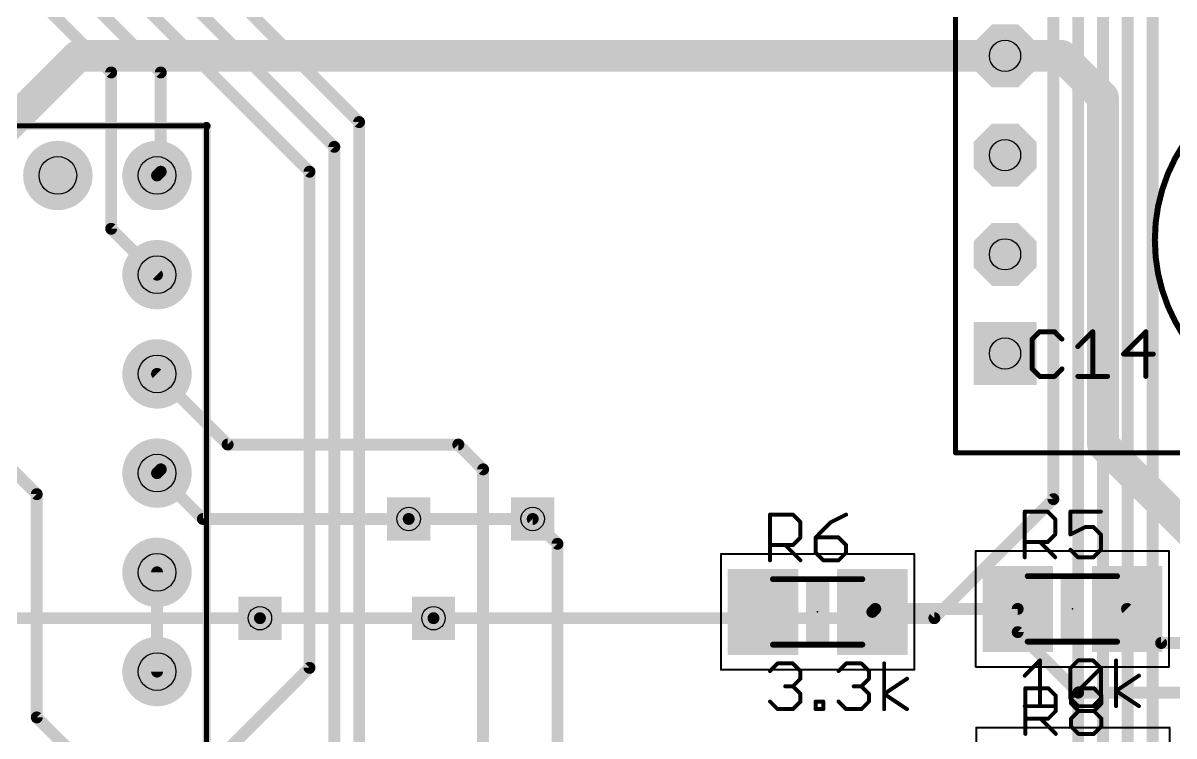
# Model space of a CAD drawing. Extents: x 4 to 288, y -28 to 191.
# Drawn here: x 140.62 to 170.09, y 63.66 to 81.91 of the extents above; entities that cross this region are included whole.
import ezdxf

# ---------------------------------------------------------------- set-up
doc = ezdxf.new("R2010")
doc.units = 0
doc.header["$MEASUREMENT"] = 0
doc.layers.get('0').update_dxf_attribs({"linetype": 'CONTINUOUS'})
for name, color, linetype in [('1', 22, 'CONTINUOUS'), ('16', 175, 'CONTINUOUS'), ('17', 82, 'CONTINUOUS'), ('18', 82, 'CONTINUOUS'), ('20', 7, 'CONTINUOUS'), ('21', 2, 'CONTINUOUS'), ('23', 7, 'CONTINUOUS'), ('25', 2, 'CONTINUOUS'), ('27', 253, 'CONTINUOUS'), ('29', 253, 'CONTINUOUS'), ('30', 253, 'CONTINUOUS'), ('31', 253, 'CONTINUOUS'), ('35', 253, 'CONTINUOUS'), ('39', 22, 'CONTINUOUS'), ('44', 253, 'CONTINUOUS'), ('51', 253, 'CONTINUOUS')]:
    doc.layers.add(name, color=color, linetype=linetype)

# ---------------------------------------------------------------- blocks, each defined once
blk = doc.blocks.new('SQUAREP')
blk.add_solid([(-0.5, -0.5), (0.5, -0.5), (-0.5, 0.5), (0.5, 0.5)])
blk = doc.blocks.new('OCTAGONP')
at = {"const_width": 0.5}
blk.add_lwpolyline([(-0.25, -0.1036), (-0.25, 0.1036), (-0.1036, 0.25), (0.1036, 0.25), (0.25, 0.1036), (0.25, -0.1036), (0.1036, -0.25), (-0.1036, -0.25), (-0.25, -0.1036), (-0.25, 0.1036)], dxfattribs=at)
blk = doc.blocks.new('RECT')
blk.add_solid([(-0.5, -0.5), (0.5, -0.5), (-0.5, 0.5), (0.5, 0.5)])
blk = doc.blocks.new('ROUNDP')
at = {"const_width": 0.5}
blk.add_lwpolyline([(0, -0.25, 1), (0, 0.25, 1), (0, -0.25)], format="xyb", dxfattribs=at)
blk = doc.blocks.new('SQUAREV')
blk.add_solid([(-0.5, -0.5), (0.5, -0.5), (-0.5, 0.5), (0.5, 0.5)])

msp = doc.modelspace()

# ---------------------------------------------------------------- linework, layer by layer
at = {"layer": '1'}
for points, const_width in [([(142.0305, 81.0692), (138.9698, 78.0085)], 0.8128), ([(165.7668, 81.0692), (142.0305, 81.0692)], 0.8128), ([(165.7668, 81.0692), (167.2158, 81.0692)], 0.8128), ([(167.2158, 81.0692), (168.275, 80.01)], 0.8128), ([(168.275, 80.01), (168.275, 71.12)], 0.8128), ([(144.0498, 72.9285), (145.8582, 71.12)], 0.3048), ([(139.065, 71.755), (140.97, 69.85)], 0.3048), ([(168.275, 71.12), (172.085, 67.31)], 0.8128), ([(151.765, 71.12), (145.8582, 71.12)], 0.3048), ([(152.4, 70.485), (151.765, 71.12)], 0.3048), ([(144.0498, 70.3885), (144.1463, 70.485)], 0.3048), ([(145.2232, 69.215), (144.0498, 70.3885)], 0.3048), ([(152.4, 51.435), (152.4, 70.485)], 0.3048), ([(140.97, 69.85), (140.97, 64.135)], 0.3048), ([(150.495, 69.215), (145.2232, 69.215)], 0.3048), ([(154.305, 68.58), (153.67, 69.215)], 0.3048), ([(154.305, 51.435), (154.305, 68.58)], 0.3048), ([(144.0498, 67.8485), (144.0498, 65.3085)], 0.3048), ([(162.4436, 66.9125), (162.3674, 66.8363)], 0.3048), ([(166.0914, 66.9125), (162.4436, 66.9125)], 0.3048), ([(166.0914, 66.9125), (166.0914, 66.3186)], 0.3048), ([(169.7639, 66.04), (168.8914, 66.9125)], 0.3048), ([(146.685, 66.675), (151.13, 66.675)], 0.3048), ([(166.0914, 66.3186), (167.64, 64.77)], 0.3048), ([(175.895, 66.04), (169.7639, 66.04)], 0.3048), ([(167.64, 64.77), (175.26, 64.77)], 0.3048), ([(143.51, 61.595), (140.97, 64.135)], 0.3048)]:
    msp.add_lwpolyline(points, dxfattribs=dict(at, const_width=const_width))
for points, const_width in [([(142.0305, 81.2724, 1), (142.0305, 80.866)], 0.4064), ([(142.1741, 80.9255, 1), (141.8868, 81.2129)], 0.4064), ([(165.7668, 81.2724, 1), (165.7668, 80.866)], 0.4064), ([(165.7668, 80.866, 1), (165.7668, 81.2724)], 0.4064), ([(167.3595, 81.2129, 1), (167.0721, 80.9255)], 0.4064), ([(167.2158, 80.866, 1), (167.2158, 81.2724)], 0.4064), ([(168.4782, 80.01, 1), (168.0718, 80.01)], 0.4064), ([(168.1313, 79.8663, 1), (168.4187, 80.1537)], 0.4064), ([(144.1036, 72.9824, 1), (143.9959, 72.8746)], 0.1524), ([(168.4187, 71.2637, 1), (168.1313, 70.9763)], 0.4064), ([(145.8582, 71.1962, 1), (145.8582, 71.0438)], 0.1524), ([(145.8043, 71.0661, 1), (145.9121, 71.1739)], 0.1524), ([(151.8189, 71.1739, 1), (151.7111, 71.0661)], 0.1524), ([(151.765, 71.0438, 1), (151.765, 71.1962)], 0.1524), ([(168.0718, 71.12, 1), (168.4782, 71.12)], 0.4064), ([(144.1036, 70.4424, 1), (143.9959, 70.3346)], 0.1524), ([(143.9959, 70.4424, 1), (144.1036, 70.3346)], 0.1524), ([(144.2002, 70.4311, 1), (144.0924, 70.5389)], 0.1524), ([(152.4762, 70.485, 1), (152.3238, 70.485)], 0.1524), ([(152.3461, 70.4311, 1), (152.4539, 70.5389)], 0.1524), ([(141.0462, 69.85, 1), (140.8938, 69.85)], 0.1524), ([(140.9161, 69.7961, 1), (141.0239, 69.9039)], 0.1524), ([(145.2232, 69.2912, 1), (145.2232, 69.1388)], 0.1524), ([(145.1693, 69.1611, 1), (145.2771, 69.2689)], 0.1524), ([(150.495, 69.1388, 1), (150.495, 69.2912)], 0.1524), ([(153.7239, 69.2689, 1), (153.6161, 69.1611)], 0.1524), ([(154.3812, 68.58, 1), (154.2288, 68.58)], 0.1524), ([(154.2511, 68.5261, 1), (154.3589, 68.6339)], 0.1524), ([(144.126, 67.8485, 1), (143.9736, 67.8485)], 0.1524), ([(162.3135, 66.8902, 1), (162.4213, 66.7824)], 0.1524), ([(162.4436, 66.9887, 1), (162.4436, 66.8363)], 0.1524), ([(162.4975, 66.8586, 1), (162.3897, 66.9664)], 0.1524), ([(166.1676, 66.9125, 1), (166.0152, 66.9125)], 0.1524), ([(166.0914, 66.8363, 1), (166.0914, 66.9887)], 0.1524), ([(168.9453, 66.9664, 1), (168.8375, 66.8586)], 0.1524), ([(146.685, 66.7512, 1), (146.685, 66.5988)], 0.1524), ([(151.13, 66.5988, 1), (151.13, 66.7512)], 0.1524), ([(166.1453, 66.3725, 1), (166.0375, 66.2647)], 0.1524), ([(166.0152, 66.3186, 1), (166.1676, 66.3186)], 0.1524), ([(169.7639, 66.1162, 1), (169.7639, 65.9638)], 0.1524), ([(169.71, 65.9861, 1), (169.8178, 66.0939)], 0.1524), ([(143.9736, 65.3085, 1), (144.126, 65.3085)], 0.1524), ([(167.64, 64.8462, 1), (167.64, 64.6938)], 0.1524), ([(167.5861, 64.7161, 1), (167.6939, 64.8239)], 0.1524), ([(141.0239, 64.1889, 1), (140.9161, 64.0811)], 0.1524), ([(140.8938, 64.135, 1), (141.0462, 64.135)], 0.1524)]:
    msp.add_lwpolyline(points, format="xyb", dxfattribs=dict(at, const_width=const_width))
at = {"layer": '16', "const_width": 0.3048}
for points in [[(167.005, 69.723), (167.005, 103.8449)], [(167.64, 61.595), (167.64, 103.3733)], [(168.275, 102.87), (168.275, 60.198)], [(168.91, 102.235), (168.91, 59.055)], [(136.525, 92.075), (149.225, 79.375)], [(135.89, 91.44), (148.59, 78.74)], [(135.255, 90.805), (147.955, 78.105)], [(169.545, 86.995), (169.545, 58.42)], [(140.335, 84.455), (144.145, 80.645)], [(140.97, 82.55), (142.875, 80.645)], [(142.875, 80.645), (142.875, 76.6432)], [(144.145, 80.645), (144.145, 78.1037)], [(149.225, 79.375), (149.225, 60.96)], [(148.59, 78.74), (148.59, 63.5)], [(144.145, 78.1037), (144.0498, 78.0085)], [(147.955, 78.105), (147.955, 65.405)], [(142.875, 76.6432), (144.0498, 75.4685)], [(167.005, 69.723), (163.957, 66.675)], [(153.67, 69.215), (150.495, 69.215)], [(138.303, 66.675), (146.685, 66.675)], [(151.13, 66.675), (163.957, 66.675)], [(145.3185, 62.7685), (147.955, 65.405)]]:
    msp.add_lwpolyline(points, dxfattribs=at)
at = {"layer": '16', "const_width": 0.1524}
for points in [[(142.9512, 80.645, 1), (142.7988, 80.645)], [(142.8211, 80.5911, 1), (142.9289, 80.6989)], [(144.2212, 80.645, 1), (144.0688, 80.645)], [(144.0911, 80.5911, 1), (144.1989, 80.6989)], [(149.3012, 79.375, 1), (149.1488, 79.375)], [(149.1711, 79.3211, 1), (149.2789, 79.4289)], [(148.6662, 78.74, 1), (148.5138, 78.74)], [(148.5361, 78.6861, 1), (148.6439, 78.7939)], [(143.9959, 78.0624, 1), (144.1036, 77.9546)], [(144.0688, 78.1037, 1), (144.2212, 78.1037)], [(144.1989, 78.0498, 1), (144.0911, 78.1576)], [(148.0312, 78.105, 1), (147.8788, 78.105)], [(147.9011, 78.0511, 1), (148.0089, 78.1589)], [(142.9289, 76.6971, 1), (142.8211, 76.5893)], [(142.7988, 76.6432, 1), (142.9512, 76.6432)], [(143.9959, 75.4146, 1), (144.1036, 75.5224)], [(167.0589, 69.6691, 1), (166.9511, 69.7769)], [(166.9288, 69.723, 1), (167.0812, 69.723)], [(150.495, 69.2912, 1), (150.495, 69.1388)], [(153.67, 69.1388, 1), (153.67, 69.2912)], [(146.685, 66.5988, 1), (146.685, 66.7512)], [(151.13, 66.7512, 1), (151.13, 66.5988)], [(163.9031, 66.7289, 1), (164.0109, 66.6211)], [(163.957, 66.5988, 1), (163.957, 66.7512)], [(147.8788, 65.405, 1), (148.0312, 65.405)], [(148.0089, 65.3511, 1), (147.9011, 65.4589)]]:
    msp.add_lwpolyline(points, format="xyb", dxfattribs=at)
at = {"layer": '20', "const_width": 0.0254}
msp.add_lwpolyline([(71.1264, 186.0347, 2.9429), (202.1142, 186.0347)], format="xyb", dxfattribs=at)
at = {"layer": '21'}
for points, const_width in [([(164.4968, 98.8492), (164.4968, 70.9092)], 0.127), ([(127.5398, 79.2785), (145.3197, 79.2785)], 0.2032), ([(145.3197, 79.2785), (145.3197, 43.7185)], 0.2032), ([(164.4968, 70.9092), (202.5968, 70.9092)], 0.127)]:
    msp.add_lwpolyline(points, dxfattribs=dict(at, const_width=const_width))
for points, const_width in [([(174.0472, 81.0565, 1), (174.0472, 89.9465, 1), (174.0472, 81.0565)], 0.1524), ([(174.0472, 71.9125, 1), (174.0472, 80.8025, 1), (174.0472, 71.9125)], 0.1524), ([(145.3706, 79.2785, 1), (145.2689, 79.2785)], 0.1016), ([(145.3197, 79.2277, 1), (145.3197, 79.3293)], 0.1016), ([(164.4968, 70.9409, 1), (164.4968, 70.8774)], 0.0635), ([(164.465, 70.9092, 1), (164.5285, 70.9092)], 0.0635)]:
    msp.add_lwpolyline(points, format="xyb", dxfattribs=dict(at, const_width=const_width))
at = {"layer": '23'}
for p in [(167.4914, 66.9125), (160.9674, 66.8363)]:
    msp.add_point(p, dxfattribs=at)
at = {"layer": '25'}
for points, const_width in [([(166.6529, 74.009), (166.4623, 73.8183)], 0.127), ([(167.0342, 74.009), (166.6529, 74.009)], 0.127), ([(167.2249, 73.8183), (167.0342, 74.009)], 0.127), ([(167.6317, 73.6276), (168.013, 74.009)], 0.127), ([(168.013, 74.009), (168.013, 72.865)], 0.127), ([(169.373, 74.009), (168.801, 73.437)], 0.127), ([(169.373, 72.865), (169.373, 74.009)], 0.127), ([(166.4623, 73.8183), (166.4623, 73.0556)], 0.127), ([(168.801, 73.437), (169.5637, 73.437)], 0.127), ([(166.4623, 73.0556), (166.6529, 72.865)], 0.127), ([(167.0342, 72.865), (167.2249, 73.0556)], 0.127), ([(166.6529, 72.865), (167.0342, 72.865)], 0.127), ([(167.6317, 72.865), (168.3943, 72.865)], 0.127), ([(159.7482, 68.1571), (159.7482, 69.3265)], 0.1016), ([(159.7482, 69.3265), (160.3329, 69.3265)], 0.1016), ([(160.3329, 69.3265), (160.5278, 69.1316)], 0.1016), ([(161.6972, 69.3265), (161.3074, 69.1316)], 0.1016), ([(166.2722, 68.2333), (166.2722, 69.4027)], 0.1016), ([(166.2722, 69.4027), (166.8569, 69.4027)], 0.1016), ([(166.8569, 69.4027), (167.0518, 69.2078)], 0.1016), ([(168.2212, 69.4027), (167.4416, 69.4027)], 0.1016), ([(167.4416, 69.4027), (167.4416, 68.818)], 0.1016), ([(160.5278, 69.1316), (160.5278, 68.7418)], 0.1016), ([(161.3074, 69.1316), (160.9176, 68.7418)], 0.1016), ([(167.0518, 69.2078), (167.0518, 68.818)], 0.1016), ([(167.4416, 68.818), (167.8314, 69.0129)], 0.1016), ([(167.8314, 69.0129), (168.0263, 69.0129)], 0.1016), ([(168.0263, 69.0129), (168.2212, 68.818)], 0.1016), ([(160.5278, 68.7418), (160.3329, 68.5469)], 0.1016), ([(160.9176, 68.7418), (160.9176, 68.352)], 0.1016), ([(161.5023, 68.7418), (160.9176, 68.7418)], 0.1016), ([(161.6972, 68.5469), (161.5023, 68.7418)], 0.1016), ([(167.0518, 68.818), (166.8569, 68.6231)], 0.1016), ([(168.2212, 68.818), (168.2212, 68.4282)], 0.1016), ([(160.3329, 68.5469), (159.7482, 68.5469)], 0.1016), ([(160.138, 68.5469), (160.5278, 68.1571)], 0.1016), ([(160.9176, 68.352), (161.1125, 68.1571)], 0.1016), ([(161.5023, 68.1571), (161.6972, 68.352)], 0.1016), ([(161.6972, 68.352), (161.6972, 68.5469)], 0.1016), ([(166.8569, 68.6231), (166.2722, 68.6231)], 0.1016), ([(166.662, 68.6231), (167.0518, 68.2333)], 0.1016), ([(167.6365, 68.2333), (167.4416, 68.4282)], 0.1016), ([(168.2212, 68.4282), (168.0263, 68.2333)], 0.1016), ([(161.1125, 68.1571), (161.5023, 68.1571)], 0.1016), ([(168.0263, 68.2333), (167.6365, 68.2333)], 0.1016), ([(166.2875, 63.7134), (166.2875, 64.8828)], 0.1016), ([(166.2875, 64.8828), (166.8721, 64.8828)], 0.1016), ([(166.8721, 64.8828), (167.067, 64.6879)], 0.1016), ([(167.4568, 64.6879), (167.6517, 64.8828)], 0.1016), ([(167.6517, 64.8828), (168.0415, 64.8828)], 0.1016), ([(168.0415, 64.8828), (168.2364, 64.6879)], 0.1016), ([(167.067, 64.6879), (167.067, 64.2981)], 0.1016), ([(167.4568, 64.493), (167.4568, 64.6879)], 0.1016), ([(168.2364, 64.6879), (168.2364, 64.493)], 0.1016), ([(167.067, 64.2981), (166.8721, 64.1032)], 0.1016), ([(167.6517, 64.2981), (167.4568, 64.493)], 0.1016), ([(167.4568, 64.1032), (167.6517, 64.2981)], 0.1016), ([(167.6517, 64.2981), (168.0415, 64.2981)], 0.1016), ([(168.2364, 64.493), (168.0415, 64.2981)], 0.1016), ([(168.0415, 64.2981), (168.2364, 64.1032)], 0.1016), ([(166.8721, 64.1032), (166.2875, 64.1032)], 0.1016), ([(166.6772, 64.1032), (167.067, 63.7134)], 0.1016), ([(167.4568, 63.9083), (167.4568, 64.1032)], 0.1016), ([(168.2364, 64.1032), (168.2364, 63.9083)], 0.1016), ([(167.6517, 63.7134), (167.4568, 63.9083)], 0.1016), ([(168.0415, 63.7134), (167.6517, 63.7134)], 0.1016), ([(168.2364, 63.9083), (168.0415, 63.7134)], 0.1016)]:
    msp.add_lwpolyline(points, dxfattribs=dict(at, const_width=const_width))
for points, const_width in [([(166.6529, 74.0407, 1), (166.6529, 73.9772)], 0.0635), ([(166.6754, 73.9865, 1), (166.6305, 74.0314)], 0.0635), ([(167.0567, 74.0314, 1), (167.0118, 73.9865)], 0.0635), ([(167.0342, 73.9772, 1), (167.0342, 74.0407)], 0.0635), ([(168.0447, 74.009, 1), (167.9812, 74.009)], 0.0635), ([(168.0354, 73.9865, 1), (167.9905, 74.0314)], 0.0635), ([(169.4048, 74.009, 1), (169.3413, 74.009)], 0.0635), ([(169.3955, 73.9865, 1), (169.3506, 74.0314)], 0.0635), ([(166.494, 73.8183, 1), (166.4305, 73.8183)], 0.0635), ([(166.4398, 73.8407, 1), (166.4847, 73.7958)], 0.0635), ([(167.2025, 73.7958, 1), (167.2474, 73.8407)], 0.0635), ([(167.6092, 73.6501, 1), (167.6541, 73.6052)], 0.0635), ([(168.801, 73.4687, 1), (168.801, 73.4052)], 0.0635), ([(168.7786, 73.4594, 1), (168.8235, 73.4145)], 0.0635), ([(169.5637, 73.4052, 1), (169.5637, 73.4687)], 0.0635), ([(166.4847, 73.0781, 1), (166.4398, 73.0332)], 0.0635), ([(167.2474, 73.0332, 1), (167.2025, 73.0781)], 0.0635), ([(166.4305, 73.0556, 1), (166.494, 73.0556)], 0.0635), ([(166.6529, 72.8967, 1), (166.6529, 72.8332)], 0.0635), ([(166.6305, 72.8425, 1), (166.6754, 72.8874)], 0.0635), ([(167.0118, 72.8874, 1), (167.0567, 72.8425)], 0.0635), ([(167.0342, 72.8332, 1), (167.0342, 72.8967)], 0.0635), ([(167.6317, 72.8967, 1), (167.6317, 72.8332)], 0.0635), ([(167.9812, 72.865, 1), (168.0447, 72.865)], 0.0635), ([(168.3943, 72.8332, 1), (168.3943, 72.8967)], 0.0635), ([(169.3413, 72.865, 1), (169.4048, 72.865)], 0.0635), ([(159.7736, 69.3265, 1), (159.7228, 69.3265)], 0.0508), ([(159.7482, 69.3519, 1), (159.7482, 69.3011)], 0.0508), ([(160.3509, 69.3444, 1), (160.315, 69.3085)], 0.0508), ([(160.3329, 69.3011, 1), (160.3329, 69.3519)], 0.0508), ([(161.7086, 69.3038, 1), (161.6859, 69.3492)], 0.0508), ([(166.2976, 69.4027, 1), (166.2468, 69.4027)], 0.0508), ([(166.2722, 69.4281, 1), (166.2722, 69.3773)], 0.0508), ([(166.8749, 69.4206, 1), (166.8389, 69.3847)], 0.0508), ([(166.8569, 69.3773, 1), (166.8569, 69.4281)], 0.0508), ([(167.4416, 69.4281, 1), (167.4416, 69.3773)], 0.0508), ([(167.467, 69.4027, 1), (167.4162, 69.4027)], 0.0508), ([(168.2212, 69.3773, 1), (168.2212, 69.4281)], 0.0508), ([(160.5532, 69.1316, 1), (160.5024, 69.1316)], 0.0508), ([(160.5099, 69.1136, 1), (160.5458, 69.1495)], 0.0508), ([(161.2961, 69.1543, 1), (161.3188, 69.1089)], 0.0508), ([(161.3254, 69.1136, 1), (161.2895, 69.1495)], 0.0508), ([(167.0772, 69.2078, 1), (167.0264, 69.2078)], 0.0508), ([(167.0338, 69.1898, 1), (167.0698, 69.2257)], 0.0508), ([(167.8314, 69.0383, 1), (167.8314, 68.9875)], 0.0508), ([(167.8428, 68.9902, 1), (167.82, 69.0356)], 0.0508), ([(168.0443, 69.0308, 1), (168.0083, 68.9949)], 0.0508), ([(168.0263, 68.9875, 1), (168.0263, 69.0383)], 0.0508), ([(160.5024, 68.7418, 1), (160.5532, 68.7418)], 0.0508), ([(160.5458, 68.7238, 1), (160.5099, 68.7597)], 0.0508), ([(160.943, 68.7418, 1), (160.8922, 68.7418)], 0.0508), ([(160.9176, 68.7672, 1), (160.9176, 68.7164)], 0.0508), ([(160.8997, 68.7597, 1), (160.9356, 68.7238)], 0.0508), ([(161.5203, 68.7597, 1), (161.4844, 68.7238)], 0.0508), ([(161.5023, 68.7164, 1), (161.5023, 68.7672)], 0.0508), ([(167.0264, 68.818, 1), (167.0772, 68.818)], 0.0508), ([(167.0698, 68.8, 1), (167.0338, 68.8359)], 0.0508), ([(167.4302, 68.8407, 1), (167.453, 68.7953)], 0.0508), ([(167.4162, 68.818, 1), (167.467, 68.818)], 0.0508), ([(168.2466, 68.818, 1), (168.1958, 68.818)], 0.0508), ([(168.2032, 68.8, 1), (168.2392, 68.8359)], 0.0508), ([(159.7482, 68.5723, 1), (159.7482, 68.5215)], 0.0508), ([(160.156, 68.5648, 1), (160.1201, 68.5289)], 0.0508), ([(160.315, 68.5648, 1), (160.3509, 68.5289)], 0.0508), ([(160.3329, 68.5215, 1), (160.3329, 68.5723)], 0.0508), ([(160.9356, 68.3699, 1), (160.8997, 68.334)], 0.0508), ([(161.7226, 68.5469, 1), (161.6718, 68.5469)], 0.0508), ([(161.6793, 68.5289, 1), (161.7152, 68.5648)], 0.0508), ([(161.7152, 68.334, 1), (161.6793, 68.3699)], 0.0508), ([(166.2722, 68.6485, 1), (166.2722, 68.5977)], 0.0508), ([(166.68, 68.641, 1), (166.644, 68.6051)], 0.0508), ([(166.8389, 68.641, 1), (166.8749, 68.6051)], 0.0508), ([(166.8569, 68.5977, 1), (166.8569, 68.6485)], 0.0508), ([(167.4596, 68.4461, 1), (167.4236, 68.4102)], 0.0508), ([(168.1958, 68.4282, 1), (168.2466, 68.4282)], 0.0508), ([(168.2392, 68.4102, 1), (168.2032, 68.4461)], 0.0508), ([(159.7228, 68.1571, 1), (159.7736, 68.1571)], 0.0508), ([(160.5099, 68.1391, 1), (160.5458, 68.175)], 0.0508), ([(160.8922, 68.352, 1), (160.943, 68.352)], 0.0508), ([(161.1125, 68.1825, 1), (161.1125, 68.1317)], 0.0508), ([(161.0946, 68.1391, 1), (161.1305, 68.175)], 0.0508), ([(161.4844, 68.175, 1), (161.5203, 68.1391)], 0.0508), ([(161.5023, 68.1317, 1), (161.5023, 68.1825)], 0.0508), ([(161.6718, 68.352, 1), (161.7226, 68.352)], 0.0508), ([(166.2468, 68.2333, 1), (166.2976, 68.2333)], 0.0508), ([(167.0338, 68.2153, 1), (167.0698, 68.2512)], 0.0508), ([(167.6365, 68.2587, 1), (167.6365, 68.2079)], 0.0508), ([(167.6185, 68.2153, 1), (167.6545, 68.2512)], 0.0508), ([(168.0083, 68.2512, 1), (168.0443, 68.2153)], 0.0508), ([(168.0263, 68.2079, 1), (168.0263, 68.2587)], 0.0508), ([(166.3128, 64.8828, 1), (166.2621, 64.8828)], 0.0508), ([(166.2875, 64.9082, 1), (166.2875, 64.8574)], 0.0508), ([(166.8901, 64.9007, 1), (166.8542, 64.8648)], 0.0508), ([(166.8721, 64.8574, 1), (166.8721, 64.9082)], 0.0508), ([(167.6517, 64.9082, 1), (167.6517, 64.8574)], 0.0508), ([(167.6697, 64.8648, 1), (167.6338, 64.9007)], 0.0508), ([(168.0595, 64.9007, 1), (168.0236, 64.8648)], 0.0508), ([(168.0415, 64.8574, 1), (168.0415, 64.9082)], 0.0508), ([(167.0924, 64.6879, 1), (167.0416, 64.6879)], 0.0508), ([(167.0491, 64.6699, 1), (167.085, 64.7058)], 0.0508), ([(167.4822, 64.6879, 1), (167.4314, 64.6879)], 0.0508), ([(167.4389, 64.7058, 1), (167.4748, 64.6699)], 0.0508), ([(168.2618, 64.6879, 1), (168.211, 64.6879)], 0.0508), ([(168.2185, 64.6699, 1), (168.2544, 64.7058)], 0.0508), ([(167.0416, 64.2981, 1), (167.0924, 64.2981)], 0.0508), ([(167.085, 64.2801, 1), (167.0491, 64.316)], 0.0508), ([(167.4314, 64.493, 1), (167.4822, 64.493)], 0.0508), ([(167.4748, 64.5109, 1), (167.4389, 64.475)], 0.0508), ([(167.6517, 64.3235, 1), (167.6517, 64.2727)], 0.0508), ([(167.6697, 64.2801, 1), (167.6338, 64.316)], 0.0508), ([(167.6338, 64.2801, 1), (167.6697, 64.316)], 0.0508), ([(168.0595, 64.316, 1), (168.0236, 64.2801)], 0.0508), ([(168.0236, 64.316, 1), (168.0595, 64.2801)], 0.0508), ([(168.0415, 64.2727, 1), (168.0415, 64.3235)], 0.0508), ([(168.211, 64.493, 1), (168.2618, 64.493)], 0.0508), ([(168.2544, 64.475, 1), (168.2185, 64.5109)], 0.0508), ([(166.2875, 64.1286, 1), (166.2875, 64.0778)], 0.0508), ([(166.6952, 64.1211, 1), (166.6593, 64.0852)], 0.0508), ([(166.8542, 64.1211, 1), (166.8901, 64.0852)], 0.0508), ([(166.8721, 64.0778, 1), (166.8721, 64.1286)], 0.0508), ([(167.4822, 64.1032, 1), (167.4314, 64.1032)], 0.0508), ([(167.4389, 64.1211, 1), (167.4748, 64.0852)], 0.0508), ([(168.2618, 64.1032, 1), (168.211, 64.1032)], 0.0508), ([(168.2185, 64.0852, 1), (168.2544, 64.1211)], 0.0508), ([(166.2621, 63.7134, 1), (166.3128, 63.7134)], 0.0508), ([(167.0491, 63.6954, 1), (167.085, 63.7313)], 0.0508), ([(167.4314, 63.9083, 1), (167.4822, 63.9083)], 0.0508), ([(167.4748, 63.9262, 1), (167.4389, 63.8903)], 0.0508), ([(167.6517, 63.7388, 1), (167.6517, 63.688)], 0.0508), ([(167.6338, 63.6954, 1), (167.6697, 63.7313)], 0.0508), ([(168.0236, 63.7313, 1), (168.0595, 63.6954)], 0.0508), ([(168.0415, 63.688, 1), (168.0415, 63.7388)], 0.0508), ([(168.211, 63.9083, 1), (168.2618, 63.9083)], 0.0508), ([(168.2544, 63.8903, 1), (168.2185, 63.9262)], 0.0508)]:
    msp.add_lwpolyline(points, format="xyb", dxfattribs=dict(at, const_width=const_width))
at = {"layer": '27', "const_width": 0.1016}
for points in [[(159.7482, 65.3216), (159.9431, 65.5165)], [(159.9431, 65.5165), (160.3329, 65.5165)], [(160.3329, 65.5165), (160.5278, 65.3216)], [(161.5023, 65.3216), (161.6972, 65.5165)], [(161.6972, 65.5165), (162.087, 65.5165)], [(162.087, 65.5165), (162.2819, 65.3216)], [(162.6717, 64.3471), (162.6717, 65.5165)], [(166.2722, 65.2029), (166.662, 65.5927)], [(166.662, 65.5927), (166.662, 64.4233)], [(167.4416, 65.3978), (167.6365, 65.5927)], [(167.4416, 64.6182), (167.4416, 65.3978)], [(167.4416, 64.6182), (168.2212, 65.3978)], [(167.6365, 65.5927), (168.0263, 65.5927)], [(168.0263, 65.5927), (168.2212, 65.3978)], [(168.2212, 65.3978), (168.2212, 64.6182)], [(168.611, 64.4233), (168.611, 65.5927)], [(160.5278, 65.1267), (160.3329, 64.9318)], [(160.5278, 65.3216), (160.5278, 65.1267)], [(162.2819, 65.1267), (162.087, 64.9318)], [(162.2819, 65.3216), (162.2819, 65.1267)], [(162.6717, 64.7369), (163.2564, 65.1267)], [(168.611, 64.8131), (169.1957, 65.2029)], [(160.3329, 64.9318), (160.138, 64.9318)], [(160.3329, 64.9318), (160.5278, 64.7369)], [(162.087, 64.9318), (161.8921, 64.9318)], [(162.087, 64.9318), (162.2819, 64.7369)], [(169.1957, 64.4233), (168.611, 64.8131)], [(159.9431, 64.3471), (159.7482, 64.542)], [(160.5278, 64.542), (160.3329, 64.3471)], [(160.5278, 64.7369), (160.5278, 64.542)], [(160.9176, 64.3471), (160.9176, 64.542)], [(160.9176, 64.542), (161.1125, 64.542)], [(161.1125, 64.542), (161.1125, 64.3471)], [(161.6972, 64.3471), (161.5023, 64.542)], [(162.2819, 64.542), (162.087, 64.3471)], [(162.2819, 64.7369), (162.2819, 64.542)], [(163.2564, 64.3471), (162.6717, 64.7369)], [(167.6365, 64.4233), (167.4416, 64.6182)], [(168.2212, 64.6182), (168.0263, 64.4233)], [(160.3329, 64.3471), (159.9431, 64.3471)], [(161.1125, 64.3471), (160.9176, 64.3471)], [(162.087, 64.3471), (161.6972, 64.3471)], [(166.2722, 64.4233), (167.0518, 64.4233)], [(168.0263, 64.4233), (167.6365, 64.4233)]]:
    msp.add_lwpolyline(points, dxfattribs=at)
at = {"layer": '27', "const_width": 0.0508}
for points in [[(159.9431, 65.5419, 1), (159.9431, 65.4911)], [(159.9611, 65.4985, 1), (159.9252, 65.5344)], [(160.3509, 65.5344, 1), (160.315, 65.4985)], [(160.3329, 65.4911, 1), (160.3329, 65.5419)], [(161.6972, 65.5419, 1), (161.6972, 65.4911)], [(161.7152, 65.4985, 1), (161.6793, 65.5344)], [(162.105, 65.5344, 1), (162.0691, 65.4985)], [(162.087, 65.4911, 1), (162.087, 65.5419)], [(162.6971, 65.5165, 1), (162.6463, 65.5165)], [(166.6874, 65.5927, 1), (166.6366, 65.5927)], [(166.68, 65.5747, 1), (166.644, 65.6106)], [(167.467, 65.3978, 1), (167.4162, 65.3978)], [(167.4236, 65.4157, 1), (167.4596, 65.3798)], [(167.6365, 65.6181, 1), (167.6365, 65.5673)], [(167.6545, 65.5747, 1), (167.6185, 65.6106)], [(168.0443, 65.6106, 1), (168.0083, 65.5747)], [(168.0263, 65.5673, 1), (168.0263, 65.6181)], [(168.2466, 65.3978, 1), (168.1958, 65.3978)], [(168.2392, 65.3798, 1), (168.2032, 65.4157)], [(168.2032, 65.3798, 1), (168.2392, 65.4157)], [(168.6364, 65.5927, 1), (168.5856, 65.5927)], [(159.7303, 65.3395, 1), (159.7662, 65.3036)], [(160.5532, 65.3216, 1), (160.5024, 65.3216)], [(160.5024, 65.1267, 1), (160.5532, 65.1267)], [(160.5099, 65.3036, 1), (160.5458, 65.3395)], [(160.5458, 65.1087, 1), (160.5099, 65.1446)], [(161.4844, 65.3395, 1), (161.5203, 65.3036)], [(162.3073, 65.3216, 1), (162.2565, 65.3216)], [(162.2565, 65.1267, 1), (162.3073, 65.1267)], [(162.264, 65.3036, 1), (162.2999, 65.3395)], [(162.2999, 65.1087, 1), (162.264, 65.1446)], [(163.2705, 65.1056, 1), (163.2423, 65.1478)], [(166.2542, 65.2208, 1), (166.2902, 65.1849)], [(169.2098, 65.1818, 1), (169.1816, 65.224)], [(160.138, 64.9572, 1), (160.138, 64.9064)], [(160.3509, 64.9497, 1), (160.315, 64.9138)], [(160.315, 64.9497, 1), (160.3509, 64.9138)], [(160.3329, 64.9064, 1), (160.3329, 64.9572)], [(161.8921, 64.9572, 1), (161.8921, 64.9064)], [(162.105, 64.9497, 1), (162.0691, 64.9138)], [(162.0691, 64.9497, 1), (162.105, 64.9138)], [(162.087, 64.9064, 1), (162.087, 64.9572)], [(168.6251, 64.8342, 1), (168.5969, 64.792)], [(168.5969, 64.8342, 1), (168.6251, 64.792)], [(159.7662, 64.5599, 1), (159.7303, 64.524)], [(160.5532, 64.7369, 1), (160.5024, 64.7369)], [(160.5024, 64.542, 1), (160.5532, 64.542)], [(160.5099, 64.7189, 1), (160.5458, 64.7548)], [(160.5458, 64.524, 1), (160.5099, 64.5599)], [(160.943, 64.542, 1), (160.8922, 64.542)], [(160.9176, 64.5674, 1), (160.9176, 64.5166)], [(161.1379, 64.542, 1), (161.0871, 64.542)], [(161.1125, 64.5166, 1), (161.1125, 64.5674)], [(161.5203, 64.5599, 1), (161.4844, 64.524)], [(162.3073, 64.7369, 1), (162.2565, 64.7369)], [(162.2565, 64.542, 1), (162.3073, 64.542)], [(162.264, 64.7189, 1), (162.2999, 64.7548)], [(162.2999, 64.524, 1), (162.264, 64.5599)], [(162.6858, 64.758, 1), (162.6576, 64.7158)], [(162.6576, 64.758, 1), (162.6858, 64.7158)], [(167.4596, 64.6361, 1), (167.4236, 64.6002)], [(167.4236, 64.6361, 1), (167.4596, 64.6002)], [(167.4162, 64.6182, 1), (167.467, 64.6182)], [(168.1958, 64.6182, 1), (168.2466, 64.6182)], [(168.2392, 64.6002, 1), (168.2032, 64.6361)], [(159.9431, 64.3725, 1), (159.9431, 64.3217)], [(159.9252, 64.3291, 1), (159.9611, 64.365)], [(160.315, 64.365, 1), (160.3509, 64.3291)], [(160.3329, 64.3217, 1), (160.3329, 64.3725)], [(160.9176, 64.3725, 1), (160.9176, 64.3217)], [(160.8922, 64.3471, 1), (160.943, 64.3471)], [(161.0871, 64.3471, 1), (161.1379, 64.3471)], [(161.1125, 64.3217, 1), (161.1125, 64.3725)], [(161.6972, 64.3725, 1), (161.6972, 64.3217)], [(161.6793, 64.3291, 1), (161.7152, 64.365)], [(162.0691, 64.365, 1), (162.105, 64.3291)], [(162.087, 64.3217, 1), (162.087, 64.3725)], [(162.6463, 64.3471, 1), (162.6971, 64.3471)], [(163.2423, 64.326, 1), (163.2705, 64.3682)], [(166.2722, 64.4487, 1), (166.2722, 64.3979)], [(166.6366, 64.4233, 1), (166.6874, 64.4233)], [(167.0518, 64.3979, 1), (167.0518, 64.4487)], [(167.6365, 64.4487, 1), (167.6365, 64.3979)], [(167.6185, 64.4053, 1), (167.6545, 64.4412)], [(168.0083, 64.4412, 1), (168.0443, 64.4053)], [(168.0263, 64.3979, 1), (168.0263, 64.4487)], [(168.5856, 64.4233, 1), (168.6364, 64.4233)], [(169.1816, 64.4022, 1), (169.2098, 64.4444)]]:
    msp.add_lwpolyline(points, format="xyb", dxfattribs=at)
at = {"layer": '39', "const_width": 0.0508}
for points in [[(165.0184, 68.3955), (169.9644, 68.3955)], [(165.0184, 65.4295), (165.0184, 68.3955)], [(169.9644, 68.3955), (169.9644, 65.4295)], [(158.4944, 68.3193), (163.4404, 68.3193)], [(158.4944, 65.3533), (158.4944, 68.3193)], [(163.4404, 68.3193), (163.4404, 65.3533)], [(169.9644, 65.4295), (165.0184, 65.4295)], [(163.4404, 65.3533), (158.4944, 65.3533)], [(165.0336, 63.8756), (169.9797, 63.8756)], [(165.0336, 60.9096), (165.0336, 63.8756)], [(169.9797, 63.8756), (169.9797, 60.9096)]]:
    msp.add_lwpolyline(points, dxfattribs=at)
at = {"layer": '39', "const_width": 0.0254}
for points in [[(165.0184, 68.4082, 1), (165.0184, 68.3828)], [(165.0311, 68.3955, 1), (165.0057, 68.3955)], [(169.9771, 68.3955, 1), (169.9517, 68.3955)], [(169.9644, 68.3828, 1), (169.9644, 68.4082)], [(158.4944, 68.332, 1), (158.4944, 68.3066)], [(158.5071, 68.3193, 1), (158.4817, 68.3193)], [(163.4531, 68.3193, 1), (163.4277, 68.3193)], [(163.4404, 68.3066, 1), (163.4404, 68.332)], [(165.0184, 65.4422, 1), (165.0184, 65.4168)], [(165.0057, 65.4295, 1), (165.0311, 65.4295)], [(169.9517, 65.4295, 1), (169.9771, 65.4295)], [(169.9644, 65.4168, 1), (169.9644, 65.4422)], [(158.4944, 65.366, 1), (158.4944, 65.3406)], [(158.4817, 65.3533, 1), (158.5071, 65.3533)], [(163.4277, 65.3533, 1), (163.4531, 65.3533)], [(163.4404, 65.3406, 1), (163.4404, 65.366)], [(165.0336, 63.8883, 1), (165.0336, 63.8629)], [(165.0463, 63.8756, 1), (165.0209, 63.8756)], [(169.9924, 63.8756, 1), (169.967, 63.8756)], [(169.9797, 63.8629, 1), (169.9797, 63.8883)]]:
    msp.add_lwpolyline(points, format="xyb", dxfattribs=at)
at = {"layer": '44'}
for centre, radius in [((165.7668, 81.0692), 0.4), ((165.7668, 78.5292), 0.4), ((141.5097, 78.0085), 0.4826), ((144.0498, 78.0085), 0.4826), ((165.7668, 75.9892), 0.4), ((144.0498, 75.4685), 0.4826), ((165.7668, 73.4492), 0.4), ((144.0498, 72.9285), 0.4826), ((144.0498, 70.3885), 0.4826), ((150.495, 69.215), 0.3), ((153.67, 69.215), 0.3), ((144.0498, 67.8485), 0.4826), ((146.685, 66.675), 0.3), ((151.13, 66.675), 0.3), ((144.0498, 65.3085), 0.4826)]:
    msp.add_circle(centre, radius, dxfattribs=at)
at = {"layer": '51'}
for points, const_width in [([(127.5398, 79.2785), (145.3197, 79.2785)], 0.127), ([(145.3197, 79.2785), (145.3197, 43.7185)], 0.127), ([(168.6344, 67.7507), (166.3484, 67.7507)], 0.1524), ([(162.1104, 67.6745), (159.8244, 67.6745)], 0.1524), ([(162.1104, 65.9981), (159.8244, 65.9981)], 0.1524), ([(168.6344, 66.0743), (166.3484, 66.0743)], 0.1524)]:
    msp.add_lwpolyline(points, dxfattribs=dict(at, const_width=const_width))
for points, const_width in [([(145.3515, 79.2785, 1), (145.288, 79.2785)], 0.0635), ([(145.3197, 79.2467, 1), (145.3197, 79.3102)], 0.0635), ([(166.3484, 67.7888, 1), (166.3484, 67.7126)], 0.0762), ([(168.6344, 67.7126, 1), (168.6344, 67.7888)], 0.0762), ([(159.8244, 67.7126, 1), (159.8244, 67.6364)], 0.0762), ([(162.1104, 67.6364, 1), (162.1104, 67.7126)], 0.0762), ([(159.8244, 66.0362, 1), (159.8244, 65.96)], 0.0762), ([(162.1104, 65.96, 1), (162.1104, 66.0362)], 0.0762), ([(166.3484, 66.1124, 1), (166.3484, 66.0362)], 0.0762), ([(168.6344, 66.0362, 1), (168.6344, 66.1124)], 0.0762)]:
    msp.add_lwpolyline(points, format="xyb", dxfattribs=dict(at, const_width=const_width))

# ---------------------------------------------------------------- block references
at = {"layer": '1', "xscale": 1.6, "yscale": 2}
for p in [(159.5674, 66.8363), (162.3674, 66.8363), (166.0914, 66.9125), (168.8914, 66.9125)]:
    msp.add_blockref('RECT', p, dxfattribs=at)
at = {"layer": '17', "rotation": 180}
for name, p, xscale, yscale in [('OCTAGONP', (165.7668, 81.0692), 1.4096, 1.4096), ('OCTAGONP', (165.7668, 81.0692), 1.4096, 1.4096), ('OCTAGONP', (165.7668, 78.5292), 1.4096, 1.4096), ('OCTAGONP', (165.7668, 78.5292), 1.4096, 1.4096), ('ROUNDP', (141.5097, 78.0085), 1.5748, 1.5748), ('ROUNDP', (141.5097, 78.0085), 1.5748, 1.5748), ('ROUNDP', (144.0498, 78.0085), 1.5748, 1.5748), ('ROUNDP', (144.0498, 78.0085), 1.5748, 1.5748), ('OCTAGONP', (165.7668, 75.9892), 1.4096, 1.4096), ('OCTAGONP', (165.7668, 75.9892), 1.4096, 1.4096), ('ROUNDP', (144.0498, 75.4685), 1.5748, 1.5748), ('ROUNDP', (144.0498, 75.4685), 1.5748, 1.5748), ('SQUAREP', (165.7668, 73.4492), 1.4096, 1.4096), ('SQUAREP', (165.7668, 73.4492), 1.4096, 1.4096), ('ROUNDP', (144.0498, 72.9285), 1.5748, 1.5748), ('ROUNDP', (144.0498, 72.9285), 1.5748, 1.5748), ('ROUNDP', (144.0498, 70.3885), 1.5748, 1.5748), ('ROUNDP', (144.0498, 70.3885), 1.5748, 1.5748), ('ROUNDP', (144.0498, 67.8485), 1.5748, 1.5748), ('ROUNDP', (144.0498, 67.8485), 1.5748, 1.5748), ('ROUNDP', (144.0498, 65.3085), 1.5748, 1.5748), ('ROUNDP', (144.0498, 65.3085), 1.5748, 1.5748)]:
    msp.add_blockref(name, p, dxfattribs=dict(at, xscale=xscale, yscale=yscale))
at = {"layer": '18', "xscale": 1.108, "yscale": 1.108}
for p in [(150.495, 69.215), (150.495, 69.215), (153.67, 69.215), (153.67, 69.215), (146.685, 66.675), (146.685, 66.675), (151.13, 66.675), (151.13, 66.675)]:
    msp.add_blockref('SQUAREV', p, dxfattribs=at)
at = {"layer": '29', "rotation": 180}
for name, p, xscale, yscale in [('OCTAGONP', (165.7668, 81.0692), 1.6128, 1.6128), ('OCTAGONP', (165.7668, 78.5292), 1.6128, 1.6128), ('ROUNDP', (141.5097, 78.0085), 1.778, 1.778), ('ROUNDP', (144.0498, 78.0085), 1.778, 1.778), ('OCTAGONP', (165.7668, 75.9892), 1.6128, 1.6128), ('ROUNDP', (144.0498, 75.4685), 1.778, 1.778), ('SQUAREP', (165.7668, 73.4492), 1.6128, 1.6128), ('ROUNDP', (144.0498, 72.9285), 1.778, 1.778), ('ROUNDP', (144.0498, 70.3885), 1.778, 1.778), ('ROUNDP', (144.0498, 67.8485), 1.778, 1.778), ('ROUNDP', (144.0498, 65.3085), 1.778, 1.778)]:
    msp.add_blockref(name, p, dxfattribs=dict(at, xscale=xscale, yscale=yscale))
at = {"layer": '29', "xscale": 1.8032, "yscale": 2.2032}
for p in [(159.5674, 66.8363), (162.3674, 66.8363), (166.0914, 66.9125), (168.8914, 66.9125)]:
    msp.add_blockref('RECT', p, dxfattribs=at)
at = {"layer": '30', "rotation": 180}
for name, p, xscale, yscale in [('OCTAGONP', (165.7668, 81.0692), 1.6128, 1.6128), ('OCTAGONP', (165.7668, 78.5292), 1.6128, 1.6128), ('ROUNDP', (141.5097, 78.0085), 1.778, 1.778), ('ROUNDP', (144.0498, 78.0085), 1.778, 1.778), ('OCTAGONP', (165.7668, 75.9892), 1.6128, 1.6128), ('ROUNDP', (144.0498, 75.4685), 1.778, 1.778), ('SQUAREP', (165.7668, 73.4492), 1.6128, 1.6128), ('ROUNDP', (144.0498, 72.9285), 1.778, 1.778), ('ROUNDP', (144.0498, 70.3885), 1.778, 1.778), ('ROUNDP', (144.0498, 67.8485), 1.778, 1.778), ('ROUNDP', (144.0498, 65.3085), 1.778, 1.778)]:
    msp.add_blockref(name, p, dxfattribs=dict(at, xscale=xscale, yscale=yscale))
at = {"layer": '31', "xscale": 1.6, "yscale": 2}
for p in [(159.5674, 66.8363), (162.3674, 66.8363), (166.0914, 66.9125), (168.8914, 66.9125)]:
    msp.add_blockref('RECT', p, dxfattribs=at)
at = {"layer": '35', "xscale": 0.6, "yscale": 1.6002}
for p in [(160.9674, 66.8363), (167.4914, 66.9125)]:
    msp.add_blockref('RECT', p, dxfattribs=at)
at = {"layer": '51', "xscale": 0.5842, "yscale": 1.8288}
for p in [(166.0817, 66.9125), (168.9011, 66.9125), (159.5577, 66.8363), (162.3771, 66.8363)]:
    msp.add_blockref('RECT', p, dxfattribs=at)

doc.saveas('drawing.dxf')
